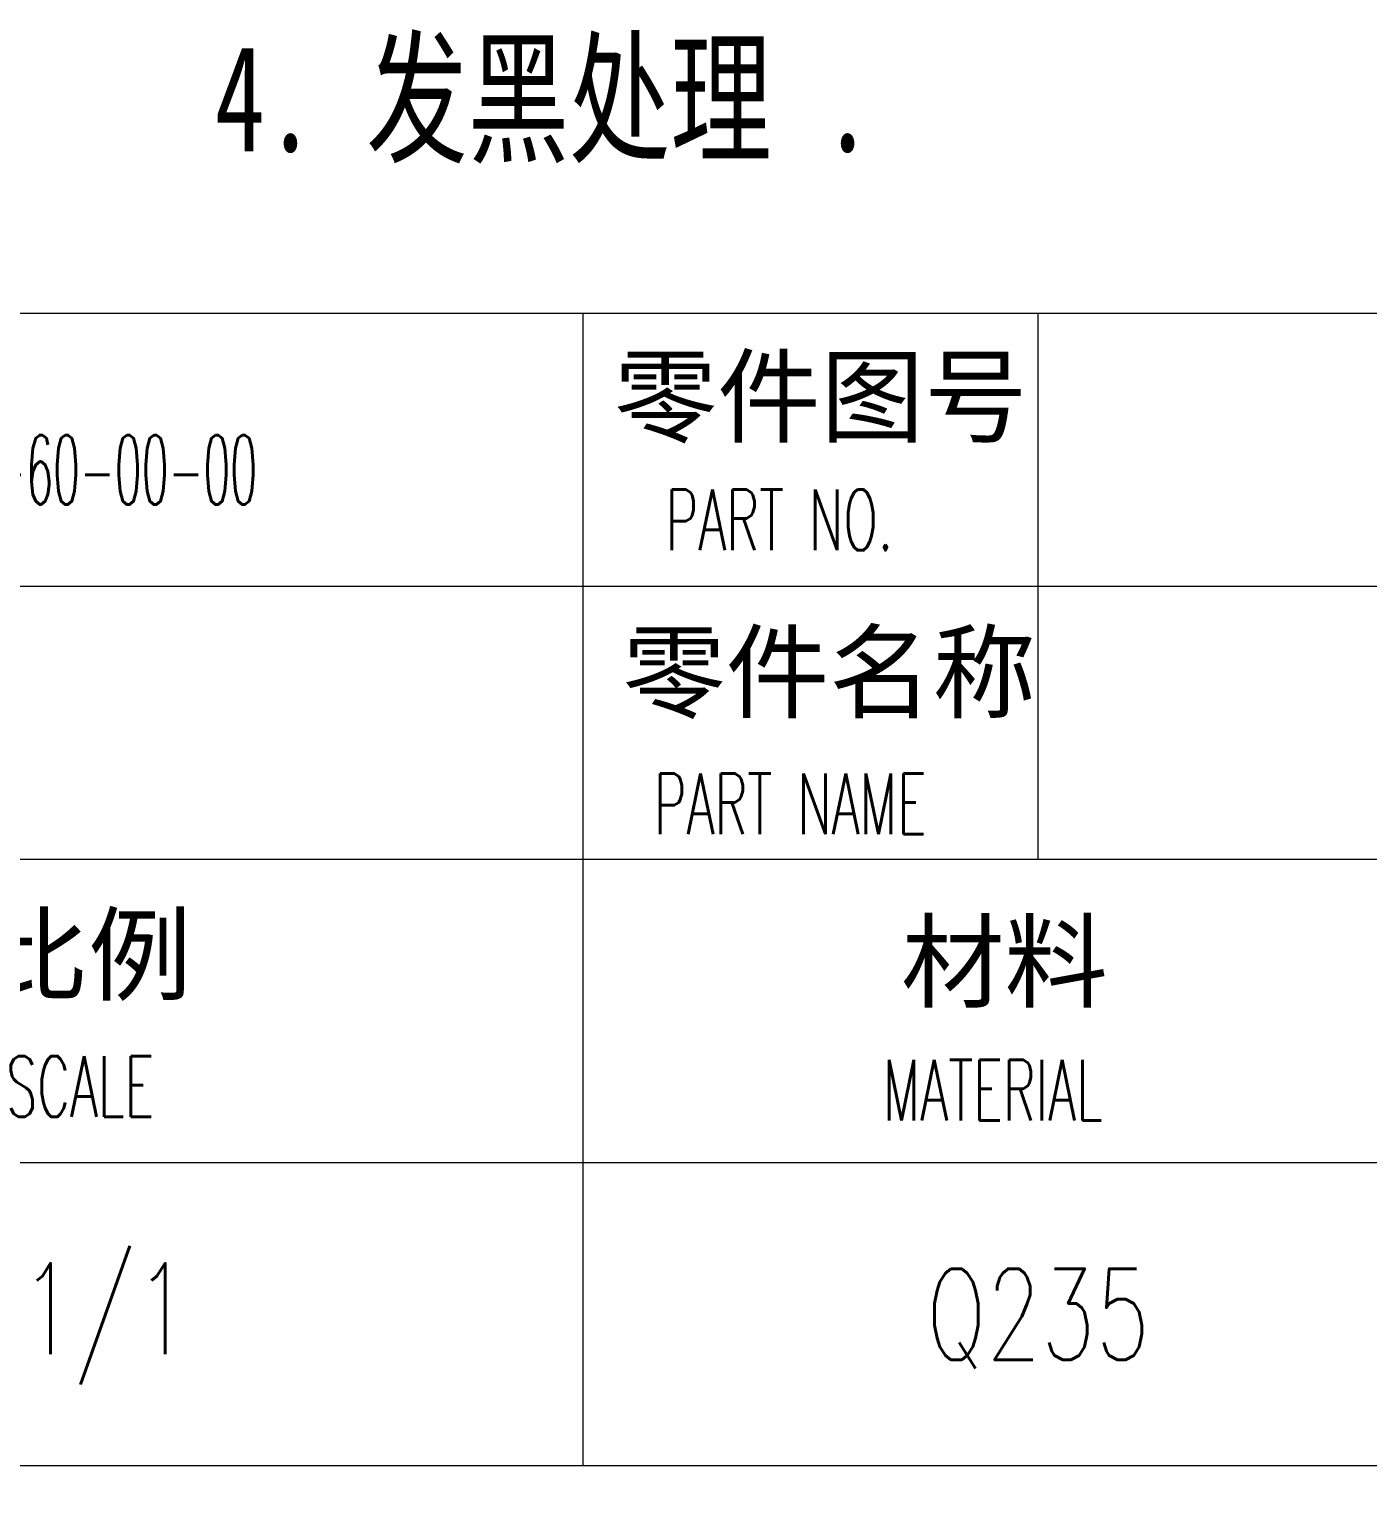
# Model space of a CAD drawing. Header units: millimetres. Extents: x 29078 to 32945, y -44812 to -43100.
# Drawn here: x 32604.95 to 32649.09, y -44785.06 to -44736.95 of the extents above; entities that cross this region are included whole.
import ezdxf
from ezdxf.enums import TextEntityAlignment as Align

# ---------------------------------------------------------------- set-up
doc = ezdxf.new("R2010")
doc.units = ezdxf.units.MM
for name, color, linetype, lineweight in [('Title_frame', 7, 'Continuous', 13), ('TK', 7, 'Continuous', 13), ('文字层', 4, 'Continuous', 25)]:
    doc.layers.add(name, color=color, linetype=linetype, lineweight=lineweight)
doc.styles.add('SSDT', font='simfang.ttf', dxfattribs={"width": 0.7, "height": 5})
doc.styles.get("Standard").update_dxf_attribs({"font": 'simplex.shx', "bigfont": 'gbcbig.shx'})

# ---------------------------------------------------------------- blocks, each defined once
blk = doc.blocks.new('*U38')
at = {"layer": 'TK'}
for p, q in [((-1671.986, 12566.92), (-1671.986, 12604.92)), ((-1656.986, 12586.92), (-1656.986, 12604.92)), ((-1731.986, 12595.92), (-1611.986, 12595.92)), ((-1731.986, 12586.92), (-1611.986, 12586.92)), ((-1611.986, 12566.92), (-1731.986, 12566.92))]:
    blk.add_line(p, q, dxfattribs=at)
blk.add_lwpolyline([(-1791.986, 12604.92), (-1611.986, 12604.92), (-1611.986, 12548.92), (-1791.986, 12548.92)], close=True, dxfattribs=at)
blk.add_lwpolyline([(-1791.986, 12576.92), (-1611.986, 12576.92)], dxfattribs=at)
at = {"layer": 'Title_frame', "color": 3, "linetype": 'Continuous', "width": 0.6}
for s, p in [('PART NO.', (-1669.272, 12597.105)), ('SCALE', (-1691.015, 12578.428)), ('MATERIAL', (-1662.11, 12578.308))]:
    blk.add_text(s, height=2, dxfattribs=at).set_placement(p)
at = {"layer": 'TK', "color": 3, "linetype": 'Continuous', "width": 0.6}
blk.add_text('PART NAME', height=2, dxfattribs=at).set_placement((-1669.659, 12587.746))
at = {"layer": 'TK', "color": 3, "char_height": 2.5, "attachment_point": 1}
for s, insert, width in [('{\\fﾷￂￋￎ_GB2312|b0|i0|c134|p49;零件图号}', (-1670.977, 12603.42), 16.98), ('{\\fﾷￂￋￎ_GB2312|b0|i0|c134|p49;零件名称}', (-1670.697, 12594.336), 18.34), ('{\\fﾷￂￋￎ_GB2312|b0|i0|c134|p49;比例}', (-1691.714, 12585.022), 16.9757), ('{\\fﾷￂￋￎ_GB2312|b0|i0|c134|p49;材料}', (-1661.507, 12584.791), 16.9757)]:
    blk.add_mtext(s, dxfattribs=dict(at, insert=insert, width=width))

msp = doc.modelspace()

# ---------------------------------------------------------------- block references
at = {"layer": 'TK'}
msp.add_blockref('*U38', (34295.206, -57351.226), dxfattribs=at)

# ---------------------------------------------------------------- texts
for s, height, width, p in [('PR-22978869GY02-S-60-00-00', 2.29376, 0.45, (32600.28, -44751.47)), ('Q235', 3, 0.7, (32638.22, -44779.306))]:
    msp.add_text(s, height=height, dxfattribs=dict(at, width=width)).set_placement(p, align=Align.MIDDLE_CENTER)
at = {"layer": 'TK', "width": 0.7}
msp.add_text('1/1', height=3, dxfattribs=at).set_placement((32604.668, -44780.622))
at = {"layer": '文字层', "color": 4, "style": 'SSDT', "width": 0.7}
msp.add_text('4. 发黑处理 . ', height=3.5, dxfattribs=at).set_placement((32611.068, -44740.976))

doc.saveas('drawing.dxf')
